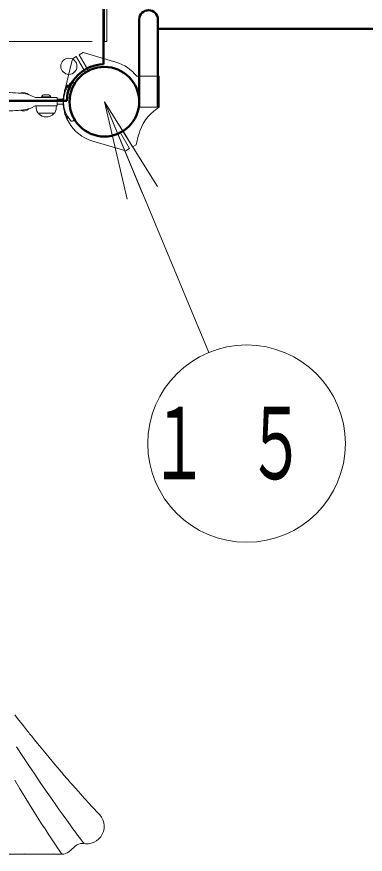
# Model space of a CAD drawing. Units: millimetres on the paper, scale 1:60. Extents: x -385 to 0, y -594 to 267.
# Drawn here: x -286.96 to -276.38, y 105.48 to 130.95 of the extents above; entities that cross this region are included whole.
import ezdxf

# ---------------------------------------------------------------- set-up
doc = ezdxf.new("R2010")
doc.units = ezdxf.units.MM
doc.layers.add('LY_1', color=7, linetype='Continuous', lineweight=13)
doc.styles.add('ＭＳ ゴシック', font='')
doc.styles.get('ＭＳ ゴシック').set_extended_font_data('MS Gothic')

msp = doc.modelspace()

# ---------------------------------------------------------------- linework, layer by layer
at = {"layer": 'LY_1', "color": 140, "lineweight": 50}
for p, q in [((-284.329, 129.505), (-284.329, 147.556)), ((-283.246, 130.864), (-283.246, 128.197)), ((-282.679, 130.864), (-282.679, 128.197)), ((-282.679, 130.581), (-245.262, 130.581)), ((-303.496, 128.389), (-285.445, 128.389))]:
    msp.add_line(p, q, dxfattribs=at)
at = {"layer": 'LY_1'}
for p, q in [((-284.304, 146.864), (-284.304, 130.197)), ((-284.229, 146.864), (-284.229, 130.197)), ((-304.271, 130.19), (-284.671, 130.19)), ((-284.304, 130.197), (-284.229, 130.197)), ((-285.271, 129.672), (-285.518, 128.661)), ((-285.156, 129.739), (-285.271, 129.672)), ((-284.876, 129.254), (-285.156, 129.739)), ((-285.069, 129.789), (-284.953, 129.856)), ((-284.789, 129.304), (-285.069, 129.789)), ((-284.953, 129.856), (-283.954, 129.564)), ((-283.323, 129.139), (-282.638, 129.139)), ((-282.638, 128.197), (-282.638, 129.139)), ((-285.421, 128.868), (-285.513, 128.689)), ((-285.416, 128.867), (-285.396, 128.857)), ((-285.254, 128.944), (-285.211, 128.909)), ((-286.582, 128.572), (-286.615, 128.594)), ((-285.509, 128.685), (-285.489, 128.675)), ((-286.537, 128.556), (-286.404, 128.492)), ((-286.404, 128.492), (-285.737, 128.492)), ((-286.212, 128.509), (-285.929, 128.509)), ((-286.212, 128.509), (-286.212, 128.492)), ((-286.212, 128.492), (-285.929, 128.492)), ((-286.154, 128.576), (-285.987, 128.576)), ((-285.929, 128.509), (-285.929, 128.492)), ((-285.737, 128.236), (-285.737, 128.492)), ((-285.547, 128.439), (-285.737, 128.439)), ((-283.615, 125.402), (-284.304, 128.364)), ((-284.304, 128.364), (-282.691, 125.785)), ((-284.304, 128.364), (-283.153, 125.593)), ((-284.304, 128.364), (-281.137, 120.74)), ((-286.582, 128.155), (-286.615, 128.133)), ((-286.537, 128.172), (-286.404, 128.236)), ((-286.404, 128.236), (-285.737, 128.236)), ((-286.379, 128.236), (-285.762, 128.236)), ((-285.547, 128.289), (-285.737, 128.289)), ((-283.246, 128.197), (-282.679, 128.197)), ((-282.638, 128.197), (-282.703, 128.154)), ((-286.318, 128.019), (-285.823, 128.019)), ((-286.3, 128.019), (-286.3, 128.006)), ((-285.841, 128.019), (-285.841, 128.006)), ((-285.421, 127.86), (-285.513, 128.039)), ((-285.509, 128.043), (-285.489, 128.053)), ((-285.416, 127.861), (-285.396, 127.871)), ((-285.254, 127.783), (-285.211, 127.819)), ((-283.539, 126.939), (-283.819, 127.423)), ((-283.452, 126.989), (-283.732, 127.473)), ((-283.337, 127.055), (-283.263, 127.359)), ((-283.654, 126.872), (-284.654, 127.164)), ((-283.539, 126.939), (-283.654, 126.872)), ((-283.452, 126.989), (-283.337, 127.055)), ((-285.86, 105.493), (-285.85, 105.491))]:
    msp.add_line(p, q, dxfattribs=at)
for points in [[(-284.453, 106.692), (-284.454, 106.693), (-284.46, 106.699), (-284.468, 106.708), (-284.479, 106.719), (-284.492, 106.733), (-284.507, 106.748), (-284.523, 106.766), (-284.543, 106.786), (-284.563, 106.808), (-284.585, 106.831), (-284.606, 106.854), (-284.628, 106.878), (-284.656, 106.907), (-284.684, 106.938), (-284.714, 106.97), (-284.745, 107.004), (-284.778, 107.04), (-284.813, 107.078), (-284.849, 107.118), (-284.905, 107.18), (-284.964, 107.246), (-285.03, 107.319), (-285.102, 107.401), (-285.183, 107.492), (-285.272, 107.593), (-285.322, 107.65), (-285.371, 107.706), (-285.417, 107.76), (-285.461, 107.811), (-285.503, 107.859), (-285.541, 107.903), (-285.578, 107.946), (-285.618, 107.993), (-285.661, 108.043), (-285.73, 108.125), (-285.806, 108.214), (-285.889, 108.313), (-285.979, 108.421), (-286.075, 108.537), (-286.175, 108.658), (-286.277, 108.783), (-286.382, 108.912), (-286.422, 108.962), (-286.457, 109.005), (-286.486, 109.042), (-286.51, 109.071), (-286.528, 109.094), (-286.539, 109.107), (-286.553, 109.125), (-286.573, 109.15), (-286.598, 109.182), (-286.629, 109.22), (-286.664, 109.265), (-286.761, 109.387), (-286.852, 109.504), (-286.938, 109.614), (-287.019, 109.718)], [(-286.973, 108.752), (-286.779, 108.457), (-286.594, 108.178), (-286.417, 107.914), (-286.249, 107.666), (-286.09, 107.434), (-285.941, 107.218), (-285.802, 107.019), (-285.673, 106.835), (-285.554, 106.668), (-285.446, 106.516), (-285.348, 106.38), (-285.26, 106.26), (-285.183, 106.155), (-285.116, 106.065), (-285.06, 105.989), (-285.013, 105.927), (-284.977, 105.878), (-284.948, 105.841), (-284.93, 105.818), (-284.924, 105.809)], [(-285.592, 105.484), (-285.599, 105.494), (-285.615, 105.518), (-285.642, 105.556), (-285.68, 105.611), (-285.728, 105.682), (-285.787, 105.769), (-285.852, 105.866), (-285.927, 105.979), (-286.012, 106.107), (-286.106, 106.252), (-286.211, 106.413), (-286.324, 106.591), (-286.448, 106.786), (-286.58, 106.997), (-286.721, 107.226), (-286.87, 107.471), (-287.028, 107.735)], [(-284.924, 105.809), (-284.879, 105.803), (-284.79, 105.804), (-284.702, 105.82), (-284.618, 105.851), (-284.541, 105.895), (-284.472, 105.951), (-284.413, 106.018), (-284.367, 106.094), (-284.334, 106.177), (-284.315, 106.264), (-284.311, 106.354), (-284.323, 106.442), (-284.349, 106.527), (-284.388, 106.607), (-284.441, 106.679), (-284.454, 106.691)], [(-285.386, 105.56), (-285.225, 105.698), (-285.18, 105.736)], [(-285.18, 105.736), (-285.13, 105.771), (-285.082, 105.794), (-285.03, 105.807), (-284.984, 105.812), (-284.937, 105.81), (-284.924, 105.809)], [(-293.297, 105.484), (-292.248, 105.484), (-285.592, 105.484)], [(-286.702, 105.489), (-286.713, 105.489), (-286.715, 105.491), (-286.709, 105.492)], [(-285.861, 105.489), (-285.868, 105.488), (-285.895, 105.487), (-285.933, 105.486), (-285.981, 105.486), (-286.037, 105.485), (-286.1, 105.485), (-286.169, 105.485), (-286.24, 105.485), (-286.313, 105.485), (-286.385, 105.485), (-286.455, 105.485), (-286.519, 105.485), (-286.576, 105.486), (-286.626, 105.486), (-286.665, 105.487), (-286.694, 105.488), (-286.702, 105.489)], [(-285.85, 105.491), (-285.853, 105.49), (-285.861, 105.489)], [(-285.592, 105.484), (-285.537, 105.489), (-285.482, 105.504), (-285.432, 105.528), (-285.386, 105.56)]]:
    msp.add_lwpolyline(points, dxfattribs=at)
for centre, radius in [((-285.382, 129.442), 0.246), ((-279.986, 117.969), 3)]:
    msp.add_circle(centre, radius, dxfattribs=at)
at = {"layer": 'LY_1', "color": 140, "lineweight": 50}
msp.add_circle((-284.304, 128.364), 1.058, dxfattribs=at)
for centre, radius, start, end in [((-282.962, 130.864), 0.283, 360, 180), ((-284.304, 128.364), 1.142, 91.2529, 178.7471)]:
    msp.add_arc(centre, radius, start, end, dxfattribs=at)
at = {"layer": 'LY_1'}
for centre, radius, start, end in [((-284.304, 128.364), 1.058, 302.7079, 117.2921), ((-284.304, 128.364), 1.25, 38.3161, 73.7291), ((-284.304, 128.364), 1.058, 122.7079, 297.2921), ((-284.654, 128.364), 0.891, 139.9469, 220.0531), ((-285.296, 128.691), 0.217, 126.314, 179.686), ((-285.42, 128.859), 0.0083, 63, 126.314), ((-285.291, 128.9), 0.0583, 50.291, 139.9469), ((-287.294, 124.312), 4.332, 82.8793, 91.4561), ((-286.771, 128.364), 0.278, 49.1988, 111.3945), ((-286.834, 127.833), 0.781, 67.6966, 84.3554), ((-284.304, 128.364), 1.25, 166.2709, 253.7291), ((-285.505, 128.692), 0.0083, 179.686, 243), ((-286.071, 128.444), 0.156, 122.3097, 155.3184), ((-286.071, 128.444), 0.156, 24.6816, 57.6903), ((-287.294, 132.416), 4.332, 268.5439, 277.1207), ((-286.771, 128.364), 0.278, 248.6055, 310.8012), ((-286.834, 128.895), 0.781, 275.6446, 292.3034), ((-285.964, 128.222), 0.415, 178.1443, 208.3403), ((-286.177, 128.222), 0.415, 331.6597, 1.8557), ((-281.968, 127.042), 1.333, 123.4964, 166.2709), ((-286.318, 128.032), 0.0133, 212.7125, 270), ((-286.286, 128.006), 0.0133, 180, 224.6398), ((-286.071, 128.219), 0.317, 224.6398, 315.3602), ((-285.855, 128.006), 0.0133, 315.3602, 0), ((-285.823, 128.032), 0.0133, 270, 327.2874), ((-285.505, 128.035), 0.0083, 117, 180.314), ((-285.296, 128.037), 0.217, 180.314, 233.686), ((-285.42, 127.868), 0.0083, 233.686, 297), ((-285.291, 127.828), 0.0583, 220.0531, 309.709)]:
    msp.add_arc(centre, radius, start, end, dxfattribs=at)

# ---------------------------------------------------------------- texts
at = {"layer": 'LY_1', "insert": (-279.986, 117.969), "char_height": 2.199, "attachment_point": 5, "style": 'ＭＳ ゴシック'}
msp.add_mtext('\\T1.64;\\W0.6;１５', dxfattribs=at)

doc.saveas('drawing.dxf')
